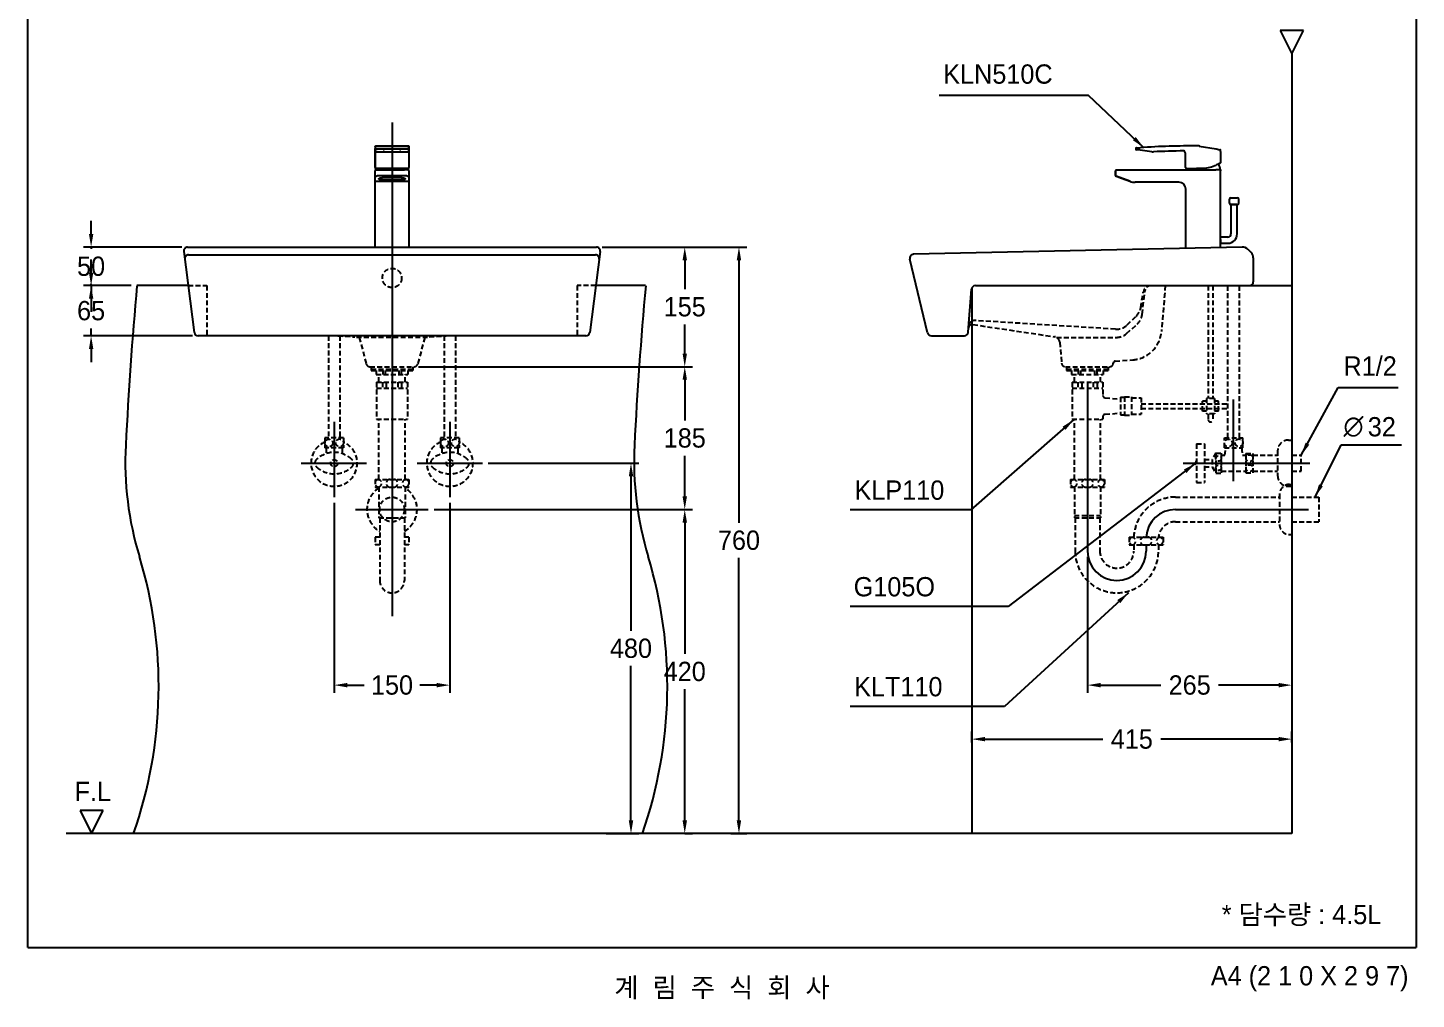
# Model space of a CAD drawing. Header units: millimetres. Extents: x 0 to 3800, y -67 to 2530.
# Drawn here: x 0 to 1800, y -67 to 1192 of the extents above; entities that cross this region are included whole.
import ezdxf
from ezdxf.enums import TextEntityAlignment as Align
from ezdxf.lldxf.tags import DXFTag

# ---------------------------------------------------------------- set-up
doc = ezdxf.new("R2010")
doc.units = ezdxf.units.MM
doc.linetypes.add('DASHED2', pattern=[9.525, 6.35, -3.175])
for name, color, linetype in [('TEXT', 7, 'Continuous'), ('내부선 및 부속', 4, 'Continuous'), ('도각라인', 7, 'Continuous'), ('외형선', 3, 'Continuous'), ('점선', 6, 'DASHED2'), ('중심선', 1, 'DASHED'), ('치수선', 7, 'Continuous')]:
    doc.layers.add(name, color=color, linetype=linetype)
doc.styles.add('140911', font='HBATANG.TTF')
doc.styles.add('____', font='')
doc.styles.add('타이틀', font='H2GTRM.TTF', dxfattribs={"height": 25})
doc.styles.get('____').set_extended_font_data('굴림')
tags = doc.linetypes.add('DASHDOT', pattern=[70, 31, -13, 13, -13]).pattern_tags.tags
tags[10:11] = [DXFTag(74, 4), DXFTag(75, 0), DXFTag(340, '0'), DXFTag(46, 0.0), DXFTag(50, 0.0), DXFTag(44, 0.0), DXFTag(45, 0.0)]
tags[8:9] = [DXFTag(74, 4), DXFTag(75, 0), DXFTag(340, '0'), DXFTag(46, 0.0), DXFTag(50, 0.0), DXFTag(44, 0.0), DXFTag(45, 0.0)]
tags[6:7] = [DXFTag(74, 4), DXFTag(75, 0), DXFTag(340, '0'), DXFTag(46, 0.0), DXFTag(50, 0.0), DXFTag(44, 0.0), DXFTag(45, 0.0)]
tags[4:5] = [DXFTag(74, 4), DXFTag(75, 0), DXFTag(340, '0'), DXFTag(46, 0.0), DXFTag(50, 0.0), DXFTag(44, 0.0), DXFTag(45, 0.0)]
tags = doc.linetypes.add('DASHED', pattern=[25.72, 12.86, -12.86]).pattern_tags.tags
tags[6:7] = [DXFTag(74, 4), DXFTag(75, 0), DXFTag(340, '0'), DXFTag(46, 0.0), DXFTag(50, 0.0), DXFTag(44, 0.0), DXFTag(45, 0.0)]
tags[4:5] = [DXFTag(74, 4), DXFTag(75, 0), DXFTag(340, '0'), DXFTag(46, 0.0), DXFTag(50, 0.0), DXFTag(44, 0.0), DXFTag(45, 0.0)]
doc.dimstyles.new('MSADIM', dxfattribs={"dimtxt": 33, "dimasz": 17, "dimexe": 10, "dimexo": 7.5, "dimgap": 10, "dimtad": 0, "dimtih": 1, "dimtoh": 1, "dimdec": 0, "dimzin": 1, "dimdsep": 46, "dimtxsty": '____', "dimcen": 11.25, "dimadec": 0, "dimazin": 0, "dimtfac": 1, "dimtdec": 0, "dimtix": 1, "dimtmove": 0, "dimatfit": 3, "dimfxl": 1, "dimtolj": 1, "dimtzin": 1, "dimarcsym": 0})

# ---------------------------------------------------------------- blocks, each defined once
blk = doc.blocks.new('*D1')
at = {"layer": '치수선', "color": 0, "linetype": 'Continuous', "lineweight": -2, "transparency": 16777216}
for p, q in [((82.1, 924.7), (82.1, 941.7)), ((199.7, 907.7), (72.1, 907.7)), ((82.1, 907.7), (82.1, 905.6)), ((134, 857.7), (72.1, 857.7)), ((82.1, 857.7), (82.1, 859.9)), ((82.1, 840.7), (82.1, 823.7))]:
    blk.add_line(p, q, dxfattribs=at)
at = {"layer": '치수선', "color": 0, "linetype": 'Continuous', "transparency": 16777216}
for points in [[(79.3, 924.7), (85, 924.7), (82.1, 907.7)], [(79.3, 840.7), (85, 840.7), (82.1, 857.7)]]:
    blk.add_solid(points, dxfattribs=at)
at = {"layer": '치수선', "color": 0, "linetype": 'Continuous', "transparency": 16777216, "insert": (82.1, 882.7), "char_height": 25, "attachment_point": 5, "style": '____'}
blk.add_mtext('\\A1;50', dxfattribs=at)
blk = doc.blocks.new('*D2')
at = {"layer": '치수선', "color": 0, "linetype": 'Continuous', "lineweight": -2, "transparency": 16777216}
for p, q in [((82.1, 874.7), (82.1, 891.7)), ((134, 857.7), (72.1, 857.7)), ((82.1, 857.7), (82.1, 848.1)), ((213.4, 792.7), (72.1, 792.7)), ((82.1, 792.7), (82.1, 802.4)), ((82.1, 775.7), (82.1, 758.7))]:
    blk.add_line(p, q, dxfattribs=at)
at = {"layer": '치수선', "color": 0, "linetype": 'Continuous', "transparency": 16777216}
for points in [[(79.3, 874.7), (85, 874.7), (82.1, 857.7)], [(79.3, 775.7), (85, 775.7), (82.1, 792.7)]]:
    blk.add_solid(points, dxfattribs=at)
at = {"layer": '치수선', "color": 0, "linetype": 'Continuous', "transparency": 16777216, "insert": (82.1, 825.2), "char_height": 25, "attachment_point": 5, "style": '____'}
blk.add_mtext('\\A1;65', dxfattribs=at)
blk = doc.blocks.new('*D3')
at = {"layer": '치수선', "color": 0, "linetype": 'Continuous', "lineweight": -2, "transparency": 16777216}
for p, q in [((744.7, 907.7), (861.7, 907.7)), ((851.7, 890.7), (851.7, 853.1)), ((851.7, 769.7), (851.7, 807.4)), ((506.7, 752.7), (861.7, 752.7))]:
    blk.add_line(p, q, dxfattribs=at)
at = {"layer": '치수선', "color": 0, "linetype": 'Continuous', "transparency": 16777216}
for points in [[(848.9, 890.7), (854.6, 890.7), (851.7, 907.7)], [(848.9, 769.7), (854.6, 769.7), (851.7, 752.7)]]:
    blk.add_solid(points, dxfattribs=at)
at = {"layer": '치수선', "color": 0, "linetype": 'Continuous', "transparency": 16777216, "insert": (851.7, 830.2), "char_height": 25, "attachment_point": 5, "style": '____'}
blk.add_mtext('\\A1;155', dxfattribs=at)
blk = doc.blocks.new('*D4')
at = {"layer": '치수선', "color": 0, "linetype": 'Continuous', "lineweight": -2, "transparency": 16777216}
for p, q in [((508.3, 752.7), (861.7, 752.7)), ((851.7, 735.7), (851.7, 683.1)), ((851.7, 584.7), (851.7, 637.4)), ((526.7, 567.7), (861.7, 567.7))]:
    blk.add_line(p, q, dxfattribs=at)
at = {"layer": '치수선', "color": 0, "linetype": 'Continuous', "transparency": 16777216}
for points in [[(848.9, 735.7), (854.6, 735.7), (851.7, 752.7)], [(848.9, 584.7), (854.6, 584.7), (851.7, 567.7)]]:
    blk.add_solid(points, dxfattribs=at)
at = {"layer": '치수선', "color": 0, "linetype": 'Continuous', "transparency": 16777216, "insert": (851.7, 660.2), "char_height": 25, "attachment_point": 5, "style": '____'}
blk.add_mtext('\\A1;185', dxfattribs=at)
blk = doc.blocks.new('*D5')
at = {"layer": '치수선', "color": 0, "linetype": 'Continuous', "lineweight": -2, "transparency": 16777216}
for p, q in [((526.7, 567.7), (861.7, 567.7)), ((851.7, 550.7), (851.7, 380.6)), ((851.7, 164.7), (851.7, 334.9)), ((851.8, 147.7), (861.7, 147.7))]:
    blk.add_line(p, q, dxfattribs=at)
at = {"layer": '치수선', "color": 0, "linetype": 'Continuous', "transparency": 16777216}
for points in [[(848.9, 550.7), (854.6, 550.7), (851.7, 567.7)], [(848.9, 164.7), (854.6, 164.7), (851.7, 147.7)]]:
    blk.add_solid(points, dxfattribs=at)
at = {"layer": '치수선', "color": 0, "linetype": 'Continuous', "transparency": 16777216, "insert": (851.7, 357.7), "char_height": 25, "attachment_point": 5, "style": '____'}
blk.add_mtext('\\A1;420', dxfattribs=at)
blk = doc.blocks.new('*D6')
at = {"layer": '치수선', "color": 0, "linetype": 'Continuous', "lineweight": -2, "transparency": 16777216}
for p, q in [((596.8, 627.7), (792, 627.7)), ((782, 610.7), (782, 410.6)), ((782, 164.7), (782, 364.9)), ((750, 147.7), (792, 147.7))]:
    blk.add_line(p, q, dxfattribs=at)
at = {"layer": '치수선', "color": 0, "linetype": 'Continuous', "transparency": 16777216}
for points in [[(779.2, 610.7), (784.9, 610.7), (782, 627.7)], [(779.2, 164.7), (784.9, 164.7), (782, 147.7)]]:
    blk.add_solid(points, dxfattribs=at)
at = {"layer": '치수선', "color": 0, "linetype": 'Continuous', "transparency": 16777216, "insert": (782, 387.7), "char_height": 25, "attachment_point": 5, "style": '____'}
blk.add_mtext('\\A1;480', dxfattribs=at)
blk = doc.blocks.new('*D15')
at = {"layer": '치수선', "color": 0, "linetype": 'Continuous', "lineweight": -2, "transparency": 16777216}
for p, q in [((397.2, 576.2), (397.2, 330.1)), ((547.2, 576.2), (547.2, 330.1)), ((414.2, 340.1), (436.3, 340.1)), ((530.2, 340.1), (508.1, 340.1))]:
    blk.add_line(p, q, dxfattribs=at)
at = {"layer": '치수선', "color": 0, "linetype": 'Continuous', "transparency": 16777216}
for points in [[(414.2, 342.9), (414.2, 337.2), (397.2, 340.1)], [(530.2, 342.9), (530.2, 337.2), (547.2, 340.1)]]:
    blk.add_solid(points, dxfattribs=at)
at = {"layer": '치수선', "color": 0, "linetype": 'Continuous', "transparency": 16777216, "insert": (472.2, 340.1), "char_height": 25, "attachment_point": 5, "style": '____'}
blk.add_mtext('\\A1;150', dxfattribs=at)
blk = doc.blocks.new('*D16')
at = {"layer": '치수선', "color": 0, "linetype": 'Continuous', "lineweight": -2, "transparency": 16777216}
for p, q in [((744.7, 907.7), (932, 907.7)), ((922, 890.7), (922, 550.6)), ((922, 164.7), (922, 504.9)), ((911.4, 147.7), (932, 147.7))]:
    blk.add_line(p, q, dxfattribs=at)
at = {"layer": '치수선', "color": 0, "linetype": 'Continuous', "transparency": 16777216}
for points in [[(919.1, 890.7), (924.8, 890.7), (922, 907.7)], [(919.1, 164.7), (924.8, 164.7), (922, 147.7)]]:
    blk.add_solid(points, dxfattribs=at)
at = {"layer": '치수선', "color": 0, "linetype": 'Continuous', "transparency": 16777216, "insert": (922, 527.7), "char_height": 25, "attachment_point": 5, "style": '____'}
blk.add_mtext('\\A1;760', dxfattribs=at)
blk = doc.blocks.new('*D17')
at = {"layer": '치수선', "color": 0, "linetype": 'Continuous', "lineweight": -2, "transparency": 16777216}
for p, q in [((1373.8, 506.2), (1373.8, 330.1)), ((1638.8, 361.9), (1638.8, 330.1)), ((1390.8, 340.1), (1469, 340.1)), ((1621.8, 340.1), (1543.7, 340.1))]:
    blk.add_line(p, q, dxfattribs=at)
at = {"layer": '치수선', "color": 0, "linetype": 'Continuous', "transparency": 16777216}
for points in [[(1390.8, 342.9), (1390.8, 337.2), (1373.8, 340.1)], [(1621.8, 342.9), (1621.8, 337.2), (1638.8, 340.1)]]:
    blk.add_solid(points, dxfattribs=at)
at = {"layer": '치수선', "color": 0, "linetype": 'Continuous', "transparency": 16777216, "insert": (1506.3, 340.1), "char_height": 25, "attachment_point": 5, "style": '____'}
blk.add_mtext('\\A1;265', dxfattribs=at)
blk = doc.blocks.new('*D18')
at = {"layer": '치수선', "color": 0, "linetype": 'Continuous', "lineweight": -2, "transparency": 16777216}
for p, q in [((1223.8, 265.6), (1223.8, 280.1)), ((1240.8, 270.1), (1393.7, 270.1)), ((1621.8, 270.1), (1469, 270.1)), ((1638.8, 265.6), (1638.8, 280.1))]:
    blk.add_line(p, q, dxfattribs=at)
at = {"layer": '치수선', "color": 0, "linetype": 'Continuous', "transparency": 16777216}
for points in [[(1240.8, 272.9), (1240.8, 267.3), (1223.8, 270.1)], [(1621.8, 272.9), (1621.8, 267.3), (1638.8, 270.1)]]:
    blk.add_solid(points, dxfattribs=at)
at = {"layer": '치수선', "color": 0, "linetype": 'Continuous', "transparency": 16777216, "insert": (1431.3, 270.1), "char_height": 25, "attachment_point": 5, "style": '____'}
blk.add_mtext('\\A1;415', dxfattribs=at)

msp = doc.modelspace()

# ---------------------------------------------------------------- linework, layer by layer
at = {"layer": '내부선 및 부속', "linetype": 'Continuous'}
for p, q in [((450.2, 1037.7), (450.2, 1035.5)), ((450.2, 1037.7), (450.2, 1037.6)), ((450.2, 1037.6), (450.2, 1033.8)), ((450.2, 1034.2), (450.2, 1035.5)), ((450.2, 1032.2), (450.2, 1034.2)), ((450.2, 1033.8), (450.2, 1032.9)), ((450.2, 1010.7), (450.2, 1033.4)), ((450.2, 1033.4), (450.2, 1032.1)), ((450.2, 1031.7), (450.2, 1032.9)), ((450.2, 1032.1), (450.2, 1032.2)), ((450.2, 1031.7), (450.2, 1014.9)), ((451.2, 1038.8), (493.2, 1038.8)), ((451.2, 1031.2), (493.2, 1031.2)), ((488.2, 1035.1), (456.2, 1035.1)), ((456.2, 1035.1), (456.2, 1034.9)), ((456.2, 1034.9), (488.2, 1034.9)), ((462.2, 1034.5), (461.2, 1034.5)), ((461.2, 1034.5), (461.2, 1033.9)), ((461.2, 1033.9), (461.2, 1033.7)), ((461.2, 1033.7), (462.2, 1033.7)), ((462.2, 1033.7), (462.2, 1034.5)), ((462.2, 1033.9), (462.2, 1034.5)), ((462.2, 1033.7), (462.2, 1033.9)), ((482.2, 1034.5), (482.2, 1033.9)), ((483.2, 1034.5), (482.2, 1034.5)), ((482.2, 1033.9), (482.2, 1033.7)), ((482.2, 1033.7), (483.2, 1033.7)), ((483.2, 1033.7), (482.2, 1033.7)), ((483.2, 1033.9), (483.2, 1034.5)), ((483.2, 1033.7), (483.2, 1034.5)), ((483.2, 1033.7), (483.2, 1033.9)), ((483.2, 1033.7), (483.2, 1033.7)), ((488.2, 1034.9), (488.2, 1035.1)), ((493.2, 1031.1), (493.2, 1031.2)), ((494.2, 1037.8), (494.2, 1035.5)), ((494.2, 1035.5), (494.2, 1034.2)), ((494.2, 1034.2), (494.2, 1032.2)), ((494.2, 1033.4), (494.2, 1033.4)), ((494.2, 1033.4), (494.2, 1010.7)), ((494.2, 1032.1), (494.2, 1032.2)), ((1436.3, 1034.9), (1436.3, 1035.1)), ((1436.3, 1035.1), (1436.3, 1034.9)), ((1442.2, 1033.3), (1437.2, 1033.9)), ((1457.3, 1031.2), (1442.2, 1033.3)), ((1500.9, 1010.7), (1500.9, 1029.3)), ((1518.8, 1038.6), (1540.5, 1034.8)), ((1540.5, 1034.8), (1545.5, 1033.9)), ((1546.3, 1032.9), (1546.3, 1032.8)), ((1546.3, 1031.7), (1546.3, 1032.8)), ((1546.3, 1031.7), (1546.3, 1017.3)), ((450.2, 1014.9), (450.2, 1010.7)), ((451.6, 1009.7), (451.2, 1009.7)), ((492.8, 1009.7), (451.6, 1009.7)), ((493.2, 1009.7), (492.8, 1009.7)), ((1501.9, 1009.7), (1515.3, 1009.7)), ((1502.4, 1009.7), (1506.8, 1009.7)), ((1517.3, 1009.7), (1515.3, 1009.7)), ((1524.3, 1009.7), (1517.3, 1009.7)), ((450.2, 998.6), (450.2, 1006.7)), ((450.2, 907.7), (450.2, 1006.7)), ((450.2, 993.9), (450.2, 998.6)), ((450.2, 992.7), (450.2, 993.9)), ((450.2, 907.7), (450.2, 992.7)), ((451.2, 1007.7), (456.2, 1007.7)), ((451.2, 992.9), (493.2, 992.9)), ((456.2, 1007.7), (488.2, 1007.7)), ((456.2, 1000.4), (488.2, 1000.4)), ((485.2, 997.5), (459.2, 997.5)), ((459.2, 994.7), (459.2, 997.5)), ((459.2, 994.7), (485.2, 994.7)), ((485.2, 994.7), (485.2, 997.5)), ((493.2, 1007.7), (488.2, 1007.7)), ((494.2, 1006.7), (494.2, 998.6)), ((494.2, 998.6), (494.2, 993.9)), ((494.2, 992.7), (494.2, 993.9)), ((494.2, 992.7), (494.2, 992.7)), ((494.2, 992.7), (494.2, 907.7)), ((1410.1, 1000.4), (1410.1, 1006.7)), ((1410.1, 1006.7), (1410.1, 1000.4)), ((1415.8, 997.7), (1410.8, 999.5)), ((1410.8, 999.5), (1415.8, 997.7)), ((1411.1, 1007.7), (1416.1, 1007.7)), ((1415.8, 997.7), (1428.8, 993)), ((1428.8, 993), (1415.8, 997.7)), ((1416.1, 1007.7), (1540.3, 1007.7)), ((1416.4, 997.5), (1423.9, 994.7)), ((1423.9, 994.7), (1416.4, 997.5)), ((1492.3, 991.7), (1435.6, 991.7)), ((1545.3, 1007.7), (1540.3, 1007.7)), ((1545.3, 1007.7), (1546.3, 1007.7)), ((1546.3, 1007.7), (1546.3, 1006.7)), ((1546.3, 907.1), (1546.3, 1006.7)), ((1501.3, 906.1), (1501.3, 982.7)), ((1557.8, 964.7), (1557.8, 969.7)), ((1563.8, 962.7), (1559.7, 962.7)), ((1559.8, 971.7), (1567.9, 971.7)), ((1559.8, 962.7), (1559.8, 924.7)), ((1559.8, 962.7), (1567.8, 962.7)), ((1566.1, 962.7), (1561.4, 962.7)), ((1567.8, 962.7), (1563.8, 962.7)), ((1567.9, 962.7), (1563.8, 962.7)), ((1567.8, 924.7), (1567.8, 962.7)), ((1569.8, 969.8), (1569.8, 964.7)), ((1546.3, 939.7), (1546.3, 944.7)), ((1546.3, 917.7), (1546.3, 939.7)), ((1555.8, 920.7), (1546.3, 920.7)), ((1546.3, 917.7), (1546.3, 912.7)), ((1546.3, 912.7), (1555.8, 912.7)), ((208, 857.7), (141.5, 857.7)), ((801, 857.7), (736.4, 857.7)), ((1223.8, 854.6), (1223.8, 147.7)), ((1583.8, 857.7), (1638.8, 857.7))]:
    msp.add_line(p, q, dxfattribs=at)
for centre, radius, start, end in [((493.2, 1032.1), 1, 270, 0), ((1437.3, 1034.9), 1, 202.1993, 262.1993), ((1437.3, 1034.9), 1, 202.1993, 262.1993), ((1437.3, 1034.9), 1, 202.1993, 262.1993), ((1437.3, 1034.9), 1, 202.1993, 262.1993), ((1510.1, 38.8), 1000, 89.5936, 93.8863), ((1458.7, 1041.1), 10, 262.1993, 272.9349), ((1510.1, 38.8), 993.6, 90.6538, 92.9349), ((1497.5, 1029.2), 3.34, 2.007, 69.3544), ((1517.1, 1028.8), 10, 80, 89.5936), ((451.2, 1010.7), 1, 180, 270), ((479.9, 1002.7), 27.6, 165.1842, 169.4357), ((465.5, 1002.7), 27.6, 10.5643, 14.8158), ((493.2, 1010.7), 1, 270, 0), ((1501.9, 1010.7), 1, 180, 270), ((1533.5, 1002.7), 27.6, 165.1842, 169.4357), ((1518.8, 1065.3), 55.8, 275.72, 293.156), ((1519.2, 1002.7), 27.6, 10.5643, 27.3016), ((451.2, 1006.7), 1, 90, 180), ((451.2, 1006.7), 1, 90, 180), ((493.2, 1006.7), 1, 0, 90), ((1411.1, 1006.7), 1, 90, 180), ((1411.1, 1006.7), 1, 90, 180), ((1435.6, 1011.7), 20, 250, 270), ((1435.6, 1011.7), 20, 250, 270), ((1492.3, 982.7), 9, 0, 90), ((1559.8, 969.7), 2, 90, 180), ((1559.7, 964.7), 1.92, 180, 270), ((1567.9, 969.8), 1.92, 0, 90), ((1567.9, 964.7), 1.92, 270, 0), ((1555.8, 924.7), 4, 270, 0), ((1555.8, 924.7), 12, 270, 0), ((5097.7, 405.8), 4976.7, 174.7903, 177.1769), ((5757.2, 405.8), 4976.7, 174.7903, 177.1769), ((1227.8, 804.6), 8, 119.4449, 175.6013), ((1224.6, 802.4), 5, 98.7074, 175.6013), ((551.5, 630), 425.1, 177.1769, 196.87), ((1211.1, 630), 425.1, 177.1769, 196.87), ((-408.7, 338.8), 578.4, 340.7085, 16.87), ((250.8, 338.8), 578.4, 340.7085, 16.87)]:
    msp.add_arc(centre, radius, start, end, dxfattribs=at)
for points, knots in [([(450.2, 1037.9), (450.2, 1037.9), (450.2, 1038), (450.3, 1038.2), (450.4, 1038.4), (450.6, 1038.6), (450.9, 1038.7), (451.1, 1038.8), (451.2, 1038.8)], [0, 0, 0, 0, 0.097046, 0.215477, 0.366984, 0.6013, 0.806128, 1, 1, 1, 1]), ([(456.2, 1035.1), (455.8, 1035.1), (455.1, 1035.1), (454.2, 1035.1), (453.6, 1035.2), (453, 1035.2), (452.3, 1035.2), (451.6, 1035.2), (451.2, 1035.3), (451, 1035.3), (450.9, 1035.3), (450.6, 1035.3), (450.3, 1035.4), (450.2, 1035.5), (450.2, 1035.5)], [0, 0, 0, 0, 0.142857, 0.214286, 0.285714, 0.357143, 0.428571, 0.571429, 0.642857, 0.678571, 0.696429, 0.714286, 0.857143, 1, 1, 1, 1]), ([(450.2, 1034.2), (450.2, 1034.3), (450.6, 1034.5), (452.3, 1034.8), (454.4, 1034.9), (455.8, 1034.9), (456.2, 1034.9)], [0, 0, 0, 0, 0.285714, 0.571429, 0.857143, 1, 1, 1, 1]), ([(494.1, 1035.4), (494.1, 1035.4), (494, 1035.4), (493.7, 1035.3), (492.9, 1035.3), (492.1, 1035.2), (491.4, 1035.2), (490.6, 1035.2), (489.6, 1035.1), (488.7, 1035.1), (488.2, 1035.1)], [0, 0, 0, 0, 0.022938, 0.185782, 0.348626, 0.511469, 0.592891, 0.674313, 0.837156, 1, 1, 1, 1]), ([(488.2, 1034.9), (489.1, 1034.9), (490.9, 1034.9), (493.1, 1034.7), (493.9, 1034.5), (494.1, 1034.4), (494.1, 1034.4)], [0, 0, 0, 0, 0.32589, 0.651781, 0.977671, 1, 1, 1, 1]), ([(493.2, 1038.8), (493.2, 1038.8), (493.3, 1038.8), (493.5, 1038.7), (493.8, 1038.6), (494, 1038.4), (494.1, 1038.3), (494.2, 1038.1), (494.2, 1038), (494.2, 1037.9), (494.2, 1037.9), (494.2, 1037.8)], [0, 0, 0, 0, 0.020818, 0.239105, 0.419032, 0.574027, 0.708164, 0.821662, 0.913084, 0.980269, 1, 1, 1, 1]), ([(1437.3, 1036.1), (1437.1, 1036.1), (1436.9, 1036.1), (1436.7, 1035.9), (1436.5, 1035.7), (1436.4, 1035.4), (1436.3, 1035.2), (1436.3, 1035.1)], [0, 0, 0, 0, 0.285714, 0.428571, 0.571429, 0.785714, 1, 1, 1, 1]), ([(1437.3, 1036.1), (1437.3, 1036.1), (1437.4, 1036.1), (1437.7, 1036.2), (1438, 1036.2), (1438.5, 1036.2), (1439.1, 1036.3), (1440.1, 1036.3), (1441.2, 1036.4), (1441.9, 1036.5), (1442.3, 1036.5)], [0, 0, 0, 0, 0.142857, 0.285714, 0.357143, 0.428571, 0.571429, 0.714286, 0.857143, 1, 1, 1, 1]), ([(1545.7, 1016.4), (1545.7, 1016.4), (1545.6, 1016.3), (1545.4, 1016.2), (1545, 1016), (1544.6, 1015.8), (1544.3, 1015.6), (1543.9, 1015.4), (1543.4, 1015.2), (1542.7, 1014.9), (1542.1, 1014.6), (1541.5, 1014.3), (1541.3, 1014.2), (1541.2, 1014.1)], [0, 0, 0, 0, 0.022972, 0.19686, 0.283804, 0.370748, 0.457692, 0.5229, 0.63158, 0.718524, 0.892412, 0.935884, 1, 1, 1, 1]), ([(1545.3, 1016.2), (1545.3, 1016.2), (1545.3, 1016.2), (1545.3, 1016.1), (1545.2, 1016.1), (1545.1, 1016.1), (1545.1, 1016.1), (1545, 1016), (1545, 1016), (1544.9, 1015.9), (1544.9, 1015.9), (1544.8, 1015.9), (1544.8, 1015.9), (1544.7, 1015.8), (1544.7, 1015.8), (1544.6, 1015.8), (1544.5, 1015.7), (1544.3, 1015.6), (1544.3, 1015.6), (1544.1, 1015.5), (1544, 1015.5), (1543.8, 1015.4), (1543.8, 1015.4), (1543.7, 1015.4), (1543.7, 1015.4), (1543.7, 1015.3)], [0, 0, 0, 0, 0.147203, 0.147203, 0.295653, 0.295653, 0.37051, 0.37051, 0.483564, 0.483564, 0.521467, 0.521467, 0.597561, 0.597561, 0.635788, 0.635788, 0.751471, 0.751471, 0.829397, 0.829397, 0.947331, 0.947331, 0.986892, 0.986892, 1, 1, 1, 1]), ([(1546.2, 1017.3), (1546.2, 1017.2), (1546.2, 1017), (1546.1, 1016.8), (1545.9, 1016.5), (1545.8, 1016.4), (1545.7, 1016.4)], [0, 0, 0, 0, 0.250001, 0.499999, 0.749998, 1, 1, 1, 1]), ([(1546.2, 1017.3), (1546.2, 1017.3), (1546.3, 1017.3), (1546.3, 1017.3), (1546.3, 1017.3)], [0, 0, 0, 0, 0.15708, 1, 1, 1, 1]), ([(450.2, 998.6), (450.2, 998.9), (450.6, 999.4), (452.3, 1000.1), (454.4, 1000.4), (455.8, 1000.4), (456.2, 1000.4)], [0, 0, 0, 0, 0.285714, 0.571429, 0.857143, 1, 1, 1, 1]), ([(450.2, 992.7), (450.2, 992.7), (450.2, 992.7), (450.2, 992.6), (450.2, 992.6), (450.2, 992.5)], [0, 0, 0, 0, 0.003909, 0.003909, 1, 1, 1, 1]), ([(488.2, 1000.4), (489.1, 1000.4), (490.9, 1000.3), (493.1, 999.8), (493.9, 999.3), (494.1, 999), (494.1, 999)], [0, 0, 0, 0, 0.326484, 0.652968, 0.979452, 1, 1, 1, 1]), ([(494.2, 992.6), (494.2, 992.5), (494.2, 992.5), (494.2, 992.5), (494.2, 992.5)], [0, 0, 0, 0, 0.705199, 1, 1, 1, 1]), ([(1410.1, 1000.4), (1410.1, 1000.4), (1410.1, 1000.2), (1410.2, 1000), (1410.3, 999.8), (1410.5, 999.6), (1410.7, 999.5), (1410.8, 999.5)], [0, 0, 0, 0, 0.214286, 0.428571, 0.571429, 0.714286, 1, 1, 1, 1])]:
    msp.add_open_spline(points, degree=3, knots=knots, dxfattribs=at)
for points in [[(451.2, 1031.2), (450.2, 1031.2), (450.2, 1032.2)], [(494.2, 1032.2), (494.2, 1031.2), (493.2, 1031.2)], [(451.2, 992.9), (450.2, 992.9), (450.2, 993.9)], [(494.2, 993.9), (494.2, 992.9), (493.2, 992.9)]]:
    msp.add_rational_spline(points, [1, 0.707106781056, 1], degree=2, dxfattribs=at)
for points, degree in [([(493.8, 1031.3), (493.8, 1031.2), (493.7, 1031.1), (493.7, 1031.1)], 3), ([(493.7, 1031.2), (493.7, 1031.2), (493.7, 1031.1), (493.7, 1031.1)], 3), ([(494.2, 1035.7), (494.2, 1035.5), (494.1, 1035.4)], 2), ([(494.2, 1035.5), (494.2, 1035.5), (494.2, 1035.4), (494.1, 1035.4)], 3), ([(494.1, 1034.4), (494.1, 1034.2), (494.2, 1034)], 2), ([(494.1, 1034.4), (494.2, 1034.3), (494.2, 1034.3), (494.2, 1034.2)], 3), ([(494.2, 1035.7), (494.2, 1035.6), (494.2, 1035.5), (494.2, 1035.5)], 3), ([(494.2, 1034.2), (494.2, 1034.2), (494.2, 1034.1), (494.2, 1034)], 3), ([(1437.3, 1036.1), (1436.8, 1036.1), (1436.3, 1035.6), (1436.3, 1035.1)], 3), ([(1436.3, 1034.9), (1436.3, 1034.5), (1436.7, 1034), (1437.2, 1033.9)], 3), ([(1437, 1036.1), (1437, 1036.1), (1437.1, 1036.1), (1437.1, 1036.1)], 3), ([(1540.5, 1034.8), (1540.5, 1034.8), (1540.5, 1034.8), (1540.5, 1034.8)], 3), ([(1546.3, 1032.9), (1546.3, 1033.4), (1546, 1033.8), (1545.5, 1033.9)], 3), ([(1541.2, 1014.2), (1541, 1014.1), (1540.7, 1014)], 2), ([(1540.7, 1014), (1540.7, 1014), (1540.7, 1014), (1540.7, 1014)], 3), ([(494.1, 999), (494.2, 998.9), (494.2, 998.7), (494.2, 998.6)], 3), ([(494.1, 999), (494.1, 998.7), (494.2, 998.4)], 2), ([(494.2, 998.6), (494.2, 998.6), (494.2, 998.5), (494.2, 998.4)], 3), ([(1410.1, 1000.4), (1410.1, 1000), (1410.4, 999.6), (1410.8, 999.5)], 3)]:
    msp.add_open_spline(points, degree=degree, dxfattribs=at)
for points in [[(459.2, 994.7), (455.2, 994.7), (455.2, 996.1), (455.2, 997.5), (459.2, 997.5)], [(485.2, 997.5), (489.2, 997.5), (489.2, 996.1), (489.2, 994.7), (485.2, 994.7)]]:
    msp.add_rational_spline(points, [1, 0.707106781056, 1, 0.707106781056, 1], degree=2, knots=[0, 0, 0, 0.5, 0.5, 1, 1, 1], dxfattribs=at)
at = {"layer": '도각라인'}
for p, q in [((0, 0), (0, 2530)), ((1800, 2530), (1800, 0)), ((0, 0), (1800, 0))]:
    msp.add_line(p, q, dxfattribs=at)
at = {"layer": '외형선', "linetype": 'Continuous'}
for p, q in [((1653.8, 1188.3), (1623.8, 1188.3)), ((1623.8, 1188.3), (1638.8, 1158.3)), ((1638.8, 1158.3), (1653.8, 1188.3)), ((1638.8, 1158.3), (1638.8, 147.7)), ((202.2, 902.1), (215.9, 797.1)), ((207.2, 907.7), (737.2, 907.7)), ((742.2, 902.1), (728.5, 797.1)), ((1574.5, 907.7), (1148.3, 898.3)), ((1581.8, 904.8), (1585.9, 900.7)), ((208.5, 897.7), (735.9, 897.7)), ((1166.5, 796.6), (1143.6, 892.2)), ((1588.8, 893.6), (1588.8, 862.7)), ((1219.2, 797.4), (1223.5, 853.1)), ((1228.5, 857.7), (1583.8, 857.7)), ((723.5, 792.7), (220.9, 792.7)), ((1171.4, 792.7), (1214.2, 792.7)), ((97.8, 177.7), (67.8, 177.7)), ((67.8, 177.7), (82.8, 147.7)), ((82.8, 147.7), (97.8, 177.7)), ((1638.8, 147.7), (49.8, 147.7))]:
    msp.add_line(p, q, dxfattribs=at)
for centre, radius, start, end in [((207.2, 902.7), 5, 90, 187.4314), ((737.2, 902.7), 5, 352.5686, 90), ((1574.7, 897.7), 10, 45, 91.2636), ((1578.8, 893.6), 10, 0, 45), ((208.5, 892.7), 5, 90, 187.4314), ((735.9, 892.7), 5, 352.5686, 90), ((1148.4, 893.3), 5, 91.2636, 193.4957), ((1228.5, 852.7), 5, 90, 175.6013), ((1583.8, 862.7), 5, 270, 0), ((220.9, 797.7), 5, 187.4314, 270), ((723.5, 797.7), 5, 270, 352.5686), ((1171.4, 797.7), 5, 193.4957, 270), ((1214.2, 797.7), 5, 270, 355.6013)]:
    msp.add_arc(centre, radius, start, end, dxfattribs=at)
at = {"layer": '점선'}
for p, q in [((208, 857.7), (232.2, 857.7)), ((232.2, 857.7), (232.2, 792.7)), ((712.2, 857.7), (712.2, 792.7)), ((736.4, 857.7), (712.2, 857.7)), ((1442.9, 829.3), (1446.2, 849.4)), ((1444.7, 820.4), (1448.1, 850.6)), ((1474.7, 857.7), (1469.7, 798.1)), ((1530.3, 857.7), (1530.3, 711.7)), ((1536.3, 857.7), (1536.3, 711.7)), ((1555.8, 660.5), (1555.8, 857.7)), ((1570.8, 660.5), (1570.8, 857.7)), ((1410.1, 801.3), (1228.3, 812.5)), ((1425.2, 806.8), (1437, 818.1)), ((389.7, 792.7), (389.7, 660.5)), ((402, 792.7), (424, 791.2)), ((404.7, 792.5), (404.7, 660.5)), ((520.4, 791.2), (542.4, 792.7)), ((539.7, 792.5), (539.7, 660.5)), ((554.7, 792.7), (554.7, 660.5)), ((1225.3, 807.3), (1331.1, 791.5)), ((1424.5, 795.7), (1438.1, 807.6)), ((518.4, 790.7), (426, 790.7)), ((429.7, 790.7), (438.8, 756.5)), ((514.7, 790.7), (505.6, 756.5)), ((1333.6, 790.7), (1411.3, 790.7)), ((1337.9, 784.3), (1340.2, 757.3)), ((1407.3, 756.5), (1407.8, 758.5)), ((1409.6, 760), (1432.5, 761.5)), ((443.6, 752.7), (500.8, 752.7)), ((445.2, 752.7), (445.2, 747.7)), ((445.2, 749.7), (499.2, 749.7)), ((445.2, 747.7), (499.2, 747.7)), ((451.7, 747.7), (451.7, 742.7)), ((451.7, 742.7), (492.7, 742.7)), ((455.2, 732.7), (455.2, 742.7)), ((460.2, 747.7), (460.2, 742.7)), ((463.2, 747.7), (463.2, 742.7)), ((481.2, 747.7), (481.2, 742.7)), ((484.2, 747.7), (484.2, 742.7)), ((489.2, 732.7), (489.2, 742.7)), ((492.7, 747.7), (492.7, 742.7)), ((499.2, 752.7), (499.2, 747.7)), ((1345.2, 752.7), (1402.5, 752.7)), ((1346.8, 752.7), (1346.8, 747.7)), ((1346.8, 749.7), (1400.8, 749.7)), ((1346.8, 747.7), (1400.8, 747.7)), ((1353.3, 747.7), (1353.3, 742.7)), ((1353.3, 742.7), (1394.3, 742.7)), ((1356.8, 732.7), (1356.8, 742.7)), ((1361.8, 747.7), (1361.8, 742.7)), ((1364.8, 747.7), (1364.8, 742.7)), ((1382.8, 747.7), (1382.8, 742.7)), ((1385.8, 747.7), (1385.8, 742.7)), ((1390.8, 732.7), (1390.8, 742.7)), ((1394.3, 747.7), (1394.3, 742.7)), ((1400.8, 752.7), (1400.8, 747.7)), ((452.2, 732.7), (452.2, 684.7)), ((452.2, 732.7), (492.2, 732.7)), ((452.2, 724.7), (492.2, 724.7)), ((459.7, 732.7), (459.7, 724.7)), ((464.7, 732.7), (464.7, 724.7)), ((479.7, 732.7), (479.7, 724.7)), ((484.7, 732.7), (484.7, 724.7)), ((492.2, 732.7), (492.2, 684.7)), ((1353.8, 732.7), (1353.8, 684.7)), ((1353.8, 732.7), (1393.8, 732.7)), ((1353.8, 724.7), (1393.8, 724.7)), ((1361.3, 732.7), (1361.3, 724.7)), ((1366.3, 732.7), (1366.3, 724.7)), ((1381.3, 732.7), (1381.3, 724.7)), ((1386.3, 732.7), (1386.3, 724.7)), ((1393.8, 732.7), (1393.8, 715.5)), ((1396.6, 712.5), (1416.8, 710.7)), ((1416.8, 713.2), (1416.8, 690.2)), ((1416.8, 713.2), (1421.8, 713.2)), ((1421.8, 713.7), (1421.8, 689.7)), ((1421.8, 713.7), (1430.8, 713.7)), ((1430.8, 713.7), (1430.8, 689.7)), ((1430.8, 712.5), (1443.3, 712.5)), ((1443.3, 712.5), (1443.3, 691)), ((1443.3, 704.7), (1555.8, 704.7)), ((1522.8, 695.2), (1522.8, 708.2)), ((1528.3, 708.2), (1522.8, 708.2)), ((1538.3, 711.7), (1528.3, 711.7)), ((1528.3, 711.7), (1528.3, 691.7)), ((1538.3, 711.7), (1538.3, 691.7)), ((1543.8, 708.2), (1538.3, 708.2)), ((1543.8, 695.2), (1543.8, 708.2)), ((452.2, 684.7), (492.2, 684.7)), ((455.2, 606.7), (455.2, 684.7)), ((489.2, 606.7), (489.2, 684.7)), ((1353.8, 684.7), (1393.8, 684.7)), ((1356.8, 606.7), (1356.8, 684.7)), ((1390.8, 606.7), (1390.8, 684.7)), ((1393.8, 688), (1393.8, 684.7)), ((1396.6, 691), (1416.8, 692.7)), ((1416.8, 690.2), (1421.8, 690.2)), ((1421.8, 689.7), (1430.8, 689.7)), ((1430.8, 691), (1443.3, 691)), ((1443.3, 698.7), (1555.8, 698.7)), ((1528.3, 695.2), (1522.8, 695.2)), ((1538.3, 691.7), (1528.3, 691.7)), ((1530.3, 691.7), (1530.3, 684.1)), ((1536.3, 691.7), (1536.3, 684.1)), ((1543.8, 695.2), (1538.3, 695.2)), ((385.2, 660.5), (385.2, 647.5)), ((409.2, 660.5), (385.2, 660.5)), ((409.2, 660.5), (409.2, 647.5)), ((535.2, 660.5), (535.2, 647.5)), ((559.2, 660.5), (535.2, 660.5)), ((559.2, 660.5), (559.2, 647.5)), ((1515.3, 652.7), (1515.3, 602.7)), ((1515.3, 652.7), (1525.3, 652.7)), ((1525.3, 652.7), (1525.3, 602.7)), ((1551.3, 660.5), (1575.3, 660.5)), ((1551.3, 647.5), (1551.3, 660.5)), ((1575.3, 647.5), (1575.3, 660.5)), ((1634.3, 657.7), (1638.3, 657.7)), ((409.2, 647.5), (385.2, 647.5)), ((386.7, 647.5), (386.7, 640.1)), ((407.7, 647.5), (407.7, 640.1)), ((559.2, 647.5), (535.2, 647.5)), ((536.7, 647.5), (536.7, 640.1)), ((557.7, 647.5), (557.7, 640.1)), ((1525.3, 632.5), (1535.3, 632.5)), ((1540.3, 640.7), (1535.3, 632.5)), ((1535.3, 632.5), (1535.3, 623)), ((1540.3, 640.7), (1547.3, 640.7)), ((1540.3, 640.7), (1540.3, 614.7)), ((1547.3, 640.7), (1547.3, 614.7)), ((1547.3, 638), (1551.8, 638)), ((1551.3, 647.5), (1575.3, 647.5)), ((1551.8, 638), (1553.3, 647.5)), ((1573.3, 647.5), (1574.8, 638)), ((1574.8, 638), (1579.3, 638)), ((1579.3, 640.2), (1579.3, 615.2)), ((1579.3, 640.2), (1588.3, 640.2)), ((1588.3, 640.2), (1588.3, 615.2)), ((1588.3, 638), (1620.3, 638)), ((1620.3, 643.7), (1620.3, 611.7)), ((1638.8, 638), (1650.8, 638)), ((1650.8, 617.5), (1650.8, 638)), ((1525.3, 623), (1535.3, 623)), ((1535.3, 623), (1540.3, 614.7)), ((1540.3, 614.7), (1547.3, 614.7)), ((1547.3, 617.5), (1579.3, 617.5)), ((1579.3, 615.2), (1588.3, 615.2)), ((1588.3, 617.5), (1620.3, 617.5)), ((1638.8, 617.5), (1650.8, 617.5)), ((450.2, 606.7), (494.2, 606.7)), ((450.2, 606.7), (450.2, 596.7)), ((450.2, 596.7), (494.2, 596.7)), ((455.2, 596.7), (455.2, 556.7)), ((489.2, 596.7), (489.2, 556.7)), ((494.2, 606.7), (494.2, 596.7)), ((1351.8, 606.7), (1395.8, 606.7)), ((1351.8, 606.7), (1351.8, 596.7)), ((1351.8, 596.7), (1395.8, 596.7)), ((1356.8, 596.7), (1356.8, 556.7)), ((1390.8, 596.7), (1390.8, 556.7)), ((1395.8, 606.7), (1395.8, 596.7)), ((1515.3, 602.7), (1525.3, 602.7)), ((1634.3, 597.7), (1638.3, 597.7)), ((1635.8, 600.2), (1638.8, 600.2)), ((1487.8, 583.7), (1622.8, 583.7)), ((1622.8, 587.2), (1622.8, 551.7)), ((1638.8, 583.7), (1673.8, 583.7)), ((1673.8, 583.7), (1673.8, 551.7)), ((1356.8, 559.7), (1390.8, 559.7)), ((455.2, 556.7), (489.2, 556.7)), ((456.2, 556.7), (456.2, 475.7)), ((488.2, 556.7), (488.2, 475.7)), ((1356.8, 556.7), (1390.8, 556.7)), ((1357.8, 556.7), (1357.8, 513.7)), ((1389.8, 556.7), (1389.8, 513.7)), ((1487.8, 551.7), (1622.8, 551.7)), ((1638.8, 551.7), (1673.8, 551.7)), ((450.5, 531.7), (450.5, 521.7)), ((456.2, 531.7), (450.5, 531.7)), ((494, 531.7), (488.2, 531.7)), ((494, 531.7), (494, 521.7)), ((1427.8, 531.7), (1471.8, 531.7)), ((1427.8, 531.7), (1427.8, 521.7)), ((1433.8, 531.7), (1433.8, 532.9)), ((1471.8, 531.7), (1471.8, 521.7)), ((1635.8, 535.2), (1638.8, 535.2)), ((456.2, 521.7), (450.5, 521.7)), ((494, 521.7), (488.2, 521.7)), ((1427.8, 521.7), (1471.8, 521.7)), ((1433.8, 521.7), (1433.8, 513.7)), ((1465.8, 521.7), (1465.8, 513.7))]:
    msp.add_line(p, q, dxfattribs=at)
for centre, radius in [((472.2, 867.7), 12.5), ((390.3, 653.9), 5), ((404.2, 654.1), 5), ((540.3, 653.9), 5), ((554.2, 654.1), 5), ((1556.3, 653.9), 5), ((1570.3, 654.1), 5), ((397.2, 627.7), 4.5), ((547.2, 627.7), 4.5), ((1543.8, 633.7), 3.5), ((1583.8, 634.2), 4.5), ((1543.8, 621.7), 3.5), ((1583.8, 621.2), 4.5), ((472.2, 567.7), 16)]:
    msp.add_circle(centre, radius, dxfattribs=at)
for centre, radius, start, end in [((1456.1, 847.7), 10, 90, 170.6203), ((1456.1, 849.7), 8, 90, 173.5521), ((1423.2, 832.6), 20, 313.727, 350.6204), ((1227.8, 804.6), 8, 86.4559, 119.4449), ((1424.8, 822.7), 20, 311.3478, 353.5521), ((1224.6, 802.4), 5, 81.4982, 98.7074), ((1411.3, 821.2), 20, 266.4559, 313.727), ((1411.3, 810.7), 20, 270, 311.3478), ((1429.8, 801.5), 40, 273.8408, 355.1714), ((1329.9, 783.6), 8, 4.8672, 81.4982), ((443.6, 757.7), 5, 194.8207, 270), ((500.8, 757.7), 5, 270, 345.1793), ((1345.2, 757.7), 5, 184.8672, 269.9995), ((1402.5, 757.7), 5, 270.0007, 345.6157), ((1409.8, 758), 2, 93.8405, 165.6169), ((1396.8, 715.5), 3, 180, 265.0303), ((1396.8, 688), 3, 94.9697, 180), ((1533.3, 684.1), 3, 180, 0), ((397.2, 627.7), 30, 113.5781, 66.4217), ((547.2, 627.7), 30, 113.5781, 66.4217), ((1634.3, 643.7), 14, 90, 180), ((379.2, 627.7), 7, 132.501, 227.499), ((397.2, 608.1), 33.6, 47.499, 132.501), ((415.2, 627.7), 7, 312.501, 47.499), ((529.2, 627.7), 7, 132.501, 227.499), ((547.2, 608.1), 33.6, 47.499, 132.501), ((565.2, 627.7), 7, 312.501, 47.499), ((1521.8, 627.7), 7.84, 144.9654, 215.0346), ((397.2, 647.4), 33.6, 227.499, 312.501), ((547.2, 647.4), 33.6, 227.499, 312.501), ((472.2, 567.7), 32.5, 121.5389, 240.5076), ((455.2, 601.7), 5, 98.6269, 261.3731), ((453.7, 601.7), 5, 278.6269, 81.3731), ((469.7, 601.7), 5, 90, 270), ((474.7, 601.7), 5, 270, 90), ((490.7, 601.7), 5, 98.6269, 261.3731), ((472.2, 567.7), 32.5, 299.4924, 58.4611), ((489.2, 601.7), 5, 278.6269, 81.3731), ((1356.8, 601.7), 5, 98.6269, 261.3731), ((1355.3, 601.7), 5, 278.6269, 81.3731), ((1371.3, 601.7), 5, 90, 270), ((1376.3, 601.7), 5, 270, 90), ((1392.3, 601.7), 5, 98.6269, 261.3731), ((1390.8, 601.7), 5, 278.6269, 81.3731), ((1634.3, 611.7), 14, 180, 270), ((1635.8, 587.2), 13, 90, 180), ((1487.8, 529.7), 54, 90, 176.6714), ((1487.8, 529.7), 22, 90, 174.7841), ((1635.8, 548.2), 13, 180, 270), ((1432.8, 526.7), 5, 98.6269, 261.3731), ((1431.3, 526.7), 5, 278.6269, 81.3731), ((1447.3, 526.7), 5, 90, 270), ((1452.3, 526.7), 5, 270, 90), ((1468.3, 526.7), 5, 98.6269, 261.3731), ((1466.8, 526.7), 5, 278.6269, 81.3731), ((1411.8, 513.7), 54, 180, 0), ((1411.8, 513.7), 22, 180, 0), ((472.2, 475.7), 16, 180, 0)]:
    msp.add_arc(centre, radius, start, end, dxfattribs=at)
at = {"layer": '중심선', "linetype": 'DASHDOT'}
for p, q in [((472.2, 1069), (472.2, 429.5)), ((1373.8, 732.5), (1373.8, 513.7)), ((1563.3, 604.5), (1563.3, 710)), ((397.2, 681.2), (397.2, 583.7)), ((547.2, 681.2), (547.2, 583.7)), ((354.6, 627.7), (439.3, 627.7)), ((504.6, 627.7), (589.3, 627.7)), ((1497.8, 627.7), (1661.9, 627.7)), ((424.8, 567.7), (519.2, 567.7)), ((1487.8, 567.7), (1660.5, 567.7)), ((1449.8, 521.7), (1449.8, 513.7))]:
    msp.add_line(p, q, dxfattribs=at)
for centre, start, end in [((1487.8, 529.7), 90, 176.6714), ((1411.8, 513.7), 180, 0)]:
    msp.add_arc(centre, 38, start, end, dxfattribs=at)

# ---------------------------------------------------------------- texts
at = {"layer": 'TEXT', "style": '타이틀'}
msp.add_text('F.L', height=25, dxfattribs=at).set_placement((84.3, 202.4), align=Align.MIDDLE)
for s, p in [('* 담수량 : 4.5L', (1651.3, 42.9)), ('계  림  주  식  회  사', (900, -51.7))]:
    msp.add_text(s, height=25, dxfattribs=at).set_placement(p, align=Align.MIDDLE_CENTER)
msp.add_text('A4 (2 1 0 X 2 9 7)', height=25, dxfattribs=at).set_placement((1790, -36.5), align=Align.MIDDLE_RIGHT)
at = {"layer": 'TEXT', "char_height": 25, "width": 380.447, "attachment_point": 1, "line_spacing_factor": 0.963855, "style": '타이틀'}
for s, insert in [('\\A1;KLN510C', (1186.8, 1144.4)), ('\\A1;KLP110', (1071.8, 605.3)), ('\\A1;G105O', (1070.7, 480.1)), ('\\A1;KLT110', (1071.3, 350.6))]:
    msp.add_mtext(s, dxfattribs=dict(at, insert=insert))
at = {"layer": '치수선'}
for s, style, p in [('∅', '140911', (1705.7, 663.3)), ('32', '타이틀', (1737.2, 662.4))]:
    msp.add_text(s, height=25, dxfattribs=dict(at, style=style)).set_placement(p)
at = {"layer": '치수선', "linetype": 'Continuous', "insert": (1705.7, 766.1), "char_height": 25, "width": 380.447, "attachment_point": 1, "line_spacing_factor": 0.963855, "style": '타이틀'}
msp.add_mtext('\\A1;R1/2', dxfattribs=at)

# ---------------------------------------------------------------- dimensions: what is measured, and where the dimension line sits
at = {"layer": '치수선', "linetype": 'Continuous'}
for base, p1, p2, picture, middle in [((82.1, 857.7), (207.2, 907.7), (141.5, 857.7), '*D1', (82.1, 882.7)), ((851.7, 907.7), (499.2, 752.7), (737.2, 907.7), '*D3', (851.7, 830.2)), ((82.1, 792.7), (141.5, 857.7), (220.9, 792.7), '*D2', (82.1, 825.2)), ((851.7, 567.7), (500.8, 752.7), (519.2, 567.7), '*D4', (851.7, 660.2)), ((851.7, 147.7), (519.2, 567.7), (844.3, 147.7), '*D5', (851.7, 357.7))]:
    dim = msp.add_linear_dim(base=base, p1=p1, p2=p2, angle=90, dimstyle='MSADIM', override={"dimtxt": 25}, dxfattribs=at)
    dim.commit()
    dim.dimension.update_dxf_attribs({"geometry": picture, "text_midpoint": middle})
for base, p1, p2, picture, middle in [((922, 147.7), (737.2, 907.7), (903.9, 147.7), '*D16', (922, 527.7)), ((782, 147.7), (589.3, 627.7), (742.5, 147.7), '*D6', (782, 387.7))]:
    dim = msp.add_linear_dim(base=base, p1=p1, p2=p2, angle=90, dimstyle='MSADIM', override={"dimtxt": 25}, dxfattribs=at)
    dim.commit()
    dim.dimension.update_dxf_attribs({"geometry": picture, "text_midpoint": middle, "dimtype": 160})
for base, p1, p2, picture, middle in [((547.2, 340.1), (397.2, 583.7), (547.2, 583.7), '*D15', (472.2, 340.1)), ((1638.8, 270.1), (1223.8, 258.1), (1638.8, 258.1), '*D18', (1431.3, 270.1))]:
    dim = msp.add_linear_dim(base=base, p1=p1, p2=p2, dimstyle='MSADIM', override={"dimtxt": 25}, dxfattribs=at)
    dim.commit()
    dim.dimension.update_dxf_attribs({"geometry": picture, "text_midpoint": middle, "dimtype": 160})
dim = msp.add_linear_dim(base=(1638.8, 340.1), p1=(1373.8, 513.7), p2=(1638.8, 369.4), dimstyle='MSADIM', override={"dimtxt": 25}, dxfattribs=at)
dim.commit()
dim.dimension.update_dxf_attribs({"geometry": '*D17', "text_midpoint": (1506.3, 340.1)})

# ---------------------------------------------------------------- leaders
for points in [[(1446.9, 1036.5), (1375, 1104.3), (1181.5, 1104.3)], [(1650.9, 638.1), (1698.7, 725.7), (1776.7, 725.7)], [(1356.2, 684.1), (1222.5, 567.3), (1066.2, 567.3)], [(1668.9, 583.8), (1702.6, 651.4), (1780.9, 651.4)], [(1513.9, 627.5), (1270.8, 442.1), (1066, 442)], [(1426.9, 459.8), (1266.4, 312.4), (1066, 312.4)]]:
    msp.add_leader(points, dimstyle='MSADIM', override={"dimtxt": 25}, dxfattribs=at)

doc.saveas('drawing.dxf')
